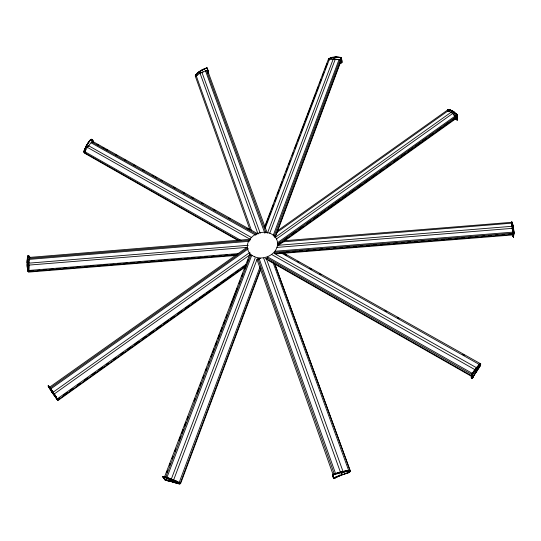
<?xml version="1.0" encoding="UTF-8"?>
<svg xmlns="http://www.w3.org/2000/svg" width="541" height="541" viewBox="0 0 541 541"><rect width="100%" height="100%" fill="white"/><g stroke="black" fill="none" stroke-linecap="round" stroke-linejoin="round"><path stroke-width="0.81" d="M28.862 271.589C27.699 274.72 26.096 249.624 29.992 257.584M28.443 270.486L28.517 264.157L29.288 258.402L250.064 240.258M28.835 271.095L28.944 264.772L28.714 272.089L236.14 255.44M473.111 376.969C473.199 375.934 485.054 360.218 478.805 365.087C476.127 368.157 473.307 371.295 471.522 374.981C470.251 380.296 472.766 378.477 473.754 375.806M477.29 369.138L477.838 369.456L479.745 366.71L480.692 363.897L472.327 374.264L471.394 378.118L471.975 378.497L471.488 378.315L471.759 374.379L472.151 374.595L471.536 378.315L472.516 377.936L472.11 377.699L473.111 376.969L472.672 376.712L472.929 377.3M471.556 378.166L471.603 375.244L472.002 374.92L471.982 378.504L472.002 374.92L471.617 374.697L471.995 374.92L471.529 375.251L471.434 378.254M513.504 233.049L513.443 236.985L513.95 232.711L513.497 232.745L513.909 232.711M28.254 255.866C27.435 255.196 30.154 256.556 29.904 257.59C27.057 252.065 27.206 261.073 27.084 262.994L27.104 261.864L27.686 261.81L27.659 262.946L27.084 263L27.219 266.436L27.692 270.757L28.328 271.629M473.76 375.806L476.58 371.457L476.689 368.664L477.581 367.434L477.006 367.109L479.38 364.512L479.806 364.762L480.719 363.904L480.313 363.694L479.914 363.992L480.32 364.221M450.004 110.337L453.459 112.156L457.057 115.098L457.321 119.953L456.029 119.061M340.167 62.364L340.046 62.675C343.136 64.021 341.581 59.415 341.094 57.826C338.044 56.778 328.8 56.068 328.671 60.261M511.448 222.649L511.536 222.04L512.009 222.067L513.253 226.307L513.896 232.366L513.537 236.965M328.367 59.395C328.482 61.032 328.766 57.941 328.367 59.395L328.461 59.97M457.388 119.635C457.571 120.352 456.131 119.811 456.949 119.554L456.421 119.575L455.366 118.141M343.555 474.315L342.615 474.687L342.379 474.024L342.609 474.687L348.343 472.766L350.007 471.705L349.946 470.629L340.512 472.083L334.054 474.058L332.62 475.079L333.378 477.615L334.257 478.156L342.615 474.687M457.321 119.946L457.348 114.888L452.905 111.169L454.596 112.366L454.197 112.656L452.026 111.29L452.878 111.176C451.667 110.425 446.494 108.038 447.941 111.318C446.596 109.424 449.219 109.248 450.389 110.073L447.914 109.762M27.111 261.864L27.293 259.626L27.801 259.579L27.293 259.626M457.361 115.875L457.165 114.618L456.029 113.522L455.684 113.766L456.029 113.522L456.753 114.158M511.8 222.709L512.009 222.06M513.159 227.944L513.287 226.3L512.496 225.935L511.583 222.101M457.429 115.821L457.348 114.888L457.05 115.098L457.307 115.639L457.497 115.172M512.638 226.733L512.8 227.578A28.876 2.719 86.1 0 1 513.368 231.379L513.828 231.345L513.909 232.711L513.443 236.985L513.45 236.092C513.605 237.851 512.631 235.977 512.922 235.085M513.7 233.036L513.199 236.755L513.909 232.711M513.233 236.755L513.625 236.958M480.699 364.445L480.286 364.566L480.422 363.728L480.658 364.769L480.401 364.181M28.179 256.096L27.794 256.13L27.422 258.53L27.889 258.49M29.349 258.402L28.49 264.157L28.416 270.486L238.439 253.587M28.666 264.143L28.977 262.189M28.754 265.759L28.91 264.772M28.599 269.499L28.288 271.481L237.594 254.662M206.811 67.923L200.332 70.797L195.538 75.01L195.551 76.45L195.321 75.767M195.632 75.267L195.308 75.618L195.822 74.712L195.369 75.896L195.538 75.01M85.187 148.971L84.876 148.795L85.187 148.971L86.12 147.024L85.762 146.821C87.344 144.521 91.503 134.459 93.451 142.29C92.423 132.423 81.563 152.988 85.268 152.67L85.005 152.515C82.381 152.224 85.424 148.275 85.755 146.821M84.484 149.789L84.166 152.136L84.666 152.772L85.268 152.67L84.261 152.555L85.268 152.67M333.344 477.514L334.108 477.73C332.864 477.953 332.073 475.228 333.033 474.558L333.925 478.143L333.006 475.16L333.486 474.802L344.455 471.826L350.02 470.961L349.317 470.508L348.857 470.555L349.013 471.001M341.831 62.222L340.904 62.966L341.777 62.289M341.804 62.289L341.628 62.803L340.316 62.817L340.715 62.614M340.769 57.921L340.316 57.387L340.499 57.779L338.896 57.535C340.019 56.704 341.648 59.395 341.128 57.819C341.249 69.681 343.792 56.284 339.018 57.211L335.136 57.089L334.967 57.522L331.396 58.07L328.488 59.152L329.909 58.239A21.728 14.222 19.5 0 1 332.431 57.549M179.105 482.957L179.267 482.525L179.112 482.957L178.611 482.748L178.78 482.295L179.997 482.978L179.795 483.289L162.841 476.966L164.917 479.86L167.115 480.564A16.561 3.922 23.4 0 1 169.367 481.05C170.78 481.132 183.784 486.298 178.787 482.295C178.199 481.057 154.253 473.612 165.167 477.575L165.363 477.074L166.601 477.473M179.991 482.978L179.531 483.167L179.68 482.755C180.505 484.29 179.916 483.052 179.997 483.857L179.47 483.16M341.161 58.286L341.094 57.826M84.234 151.358L84.119 150.79L83.909 151.581L84.666 152.765M176.501 483.127L176.704 482.579L176.508 483.127L174.648 482.552M179.531 483.174L179.686 482.755M179.605 483.485L179.003 483.884L179.172 483.417L179.605 483.485L179.429 483.931L179.937 483.492L179.774 483.931M180.586 483.627L260.715 269.472M273.996 236.464L340.012 59.801L334.264 59.077L340.005 59.787L340.113 60.565L340.012 59.801M274.787 237.472L341.013 59.95L339.004 59.659L273.205 235.457M275.565 236.559L341.121 60.707M164.62 479.164C161.658 473.794 162.699 478.068 166.053 480.367L166.229 479.921L166.053 480.367L165.519 479.644L165.357 480.07M165.046 479.908L165.201 479.488L165.046 479.908L164.849 479.583M332.248 57.88L332.39 57.502L329.909 58.239M334.974 57.522L334.04 57.603L334.723 57.116M335.927 57.468L337.043 57.082L334.967 57.515L335.136 57.089L336.083 57.069L334.974 57.522M177.631 481.767L177.455 482.247L175.054 481.28L175.264 480.726L176.461 481.24L176.265 481.76L176.454 481.24M179.071 482.836L260.005 267.017M260.512 268.836L180.268 483.16L178.686 482.707M328.718 58.962L329.029 58.834M330.571 58.293L331.532 57.718L330.578 58.293L330.707 57.961M171.335 479.914L171.585 479.245L171.335 479.914L170.672 479.691L172.194 481.909L173.722 482.295L173.965 481.659M172.829 479.725L172.593 480.361L172.822 479.725M334.04 57.61L333.134 57.731L334.203 57.184L334.034 57.603M333.134 57.725L333.283 57.326M267.612 232.725L333.27 58.949L335.271 59.239L269.776 233.157M175.054 481.28L175.264 480.726M177.428 483.438L177.624 482.917L177.434 483.438L177.962 483.627M166.398 480.476L166.567 480.009M171.051 479.833L255.169 258.077M173.424 480.509L257.347 258.53M166.851 477.696L251.653 255.541L249.482 255.088L164.498 477.02M167.115 480.564L167.297 480.07L166.696 480.543M167.838 480.712L168.041 480.192M264.414 227.288L328.252 59.584L329.577 59.781M265.212 226.375L268.201 218.51M268.803 216.934L270.899 211.423M271.494 209.854L273.59 204.342M274.787 201.198L276.289 197.262M277.486 194.111L278.98 190.182M280.177 187.03L282.274 181.526M283.47 178.374L284.965 174.439M286.162 171.294L287.663 167.358M288.86 164.214L290.355 160.278M292.154 155.558L293.35 152.406M294.845 148.471L296.644 143.75M297.536 141.39L299.937 135.094M300.83 132.734L304.427 123.294M305.023 121.718L307.119 116.214M307.714 114.638L310.412 107.558M311.007 105.982L313.104 100.47M313.706 98.902L315.802 93.39M316.397 91.814L318.493 86.31M319.69 83.158L321.185 79.229M322.382 76.078L323.883 72.142M325.08 68.998L327.177 63.486M265.185 228.288L329.232 59.713L334.257 59.077M169.617 480.496L169.387 481.077L171.051 481.544M331.396 58.07L331.532 57.711M178.618 482.748L178.787 482.302M163.22 476.52L163.057 476.946L163.226 476.52L165.357 477.074L165.161 477.575M163.47 476.54L163.612 477.047M166.642 472.753L167.548 470.386M169.36 465.652L170.266 463.285M172.079 458.552L172.985 456.178M174.797 451.444L175.703 449.077M179.03 440.394L180.538 436.452M181.749 433.294L183.257 429.351M184.461 426.193L185.976 422.244M187.179 419.092L188.085 416.726M194.131 400.942L195.037 398.575M196.85 393.834L198.96 388.31M200.17 385.158L201.076 382.791M202.889 378.051L203.795 375.684M205.607 370.95L206.513 368.583M208.326 363.85L209.232 361.483M211.044 356.749L211.95 354.375M212.552 352.8L214.06 348.857M215.271 345.699L216.779 341.75M217.989 338.592L219.497 334.649M220.708 331.491L222.216 327.548M223.426 324.39L224.934 320.441M226.145 317.29L227.051 314.923M230.371 306.24L232.488 300.715M233.09 299.139L235.207 293.614M235.808 292.032L237.316 288.089M239.129 283.356L240.035 280.989M241.847 276.248L242.753 273.881M244.566 269.147L246.378 264.414M247.284 262.047L248.191 259.68M165.674 477.358L250.571 255.311L252.14 255.67L250.564 255.298M163.605 477.047L163.781 476.601M480.104 365.013L480.286 364.56L480.496 365.236L480.286 364.56M328.482 59.118L328.515 59.835L328.597 58.888M180.085 483.715L180.187 483.174C179.436 483.079 180.227 484.432 180.241 483.336M208.569 72.136L208.413 72.514L207.02 67.997L207.453 68.524L206.811 67.923L207.433 68.464L208.616 72.196L208.109 73.204L208.596 72.136M208.508 72.819C208.312 72.771 208.332 72.866 208.244 72.778M86.256 145.847L85.769 146.821L86.12 147.017L86.634 146.063L86.249 145.847L86.628 146.063M472.503 377.057L473.111 376.969M473.017 372.377L473.476 372.641L472.327 374.264L472.124 373.703L475.059 369.564L475.634 369.882L474.207 371.681L473.7 371.403L474.207 371.687M86.763 144.887L87.169 145.11L86.763 144.887L87.047 144.386L87.737 144.183M476.614 371.451L476.885 370.95L476.384 371.728L475.769 371.383L476.391 371.728M195.531 76.281L195.308 75.618M475.323 373.31L474.761 372.992L475.316 373.317L475.85 372.512M479.306 366.467L479.015 366.872L479.739 366.71L479.306 366.46L479.022 366.872L479.468 367.129M28.632 271.42L28.247 271.656L28.693 271.67M474.389 370.463L474.924 370.761L474.383 370.463L475.059 369.557L475.627 369.888M48.825 386.267L52.666 392.164L52.112 392.556L51.74 392.036L51.436 391.542L51.997 391.143L52.673 392.164L52.112 392.556L57.684 400.157L57.968 399.88L57.292 398.859M88.589 142.175L88.94 142.378L88.582 142.182L89.576 141.505M247.764 248.752L246.892 247.338L49.657 387.14L50.78 388.905L248.191 248.86L247.541 248.103L50.218 388.019L57.272 398.879L58.279 400.286L245.039 267.085M350.027 470.846L350.034 471.664L350.074 470.792L350.128 471.218M476.614 368.671L476.33 369.043L475.715 368.705L476.371 367.88L476.979 368.225L476.364 367.887M333.472 477.75L333.878 478.149L332.668 474.924L333.04 474.558M447.887 110.452L448.212 109.546L447.617 110.547M479.279 365.351L478.805 365.087L479.279 365.351L478.731 365.993L478.224 365.709M476.655 368.671L476.323 369.05L475.722 368.698M92.518 141.336C91.003 139.7 92.497 138.584 90.915 139.849L89.928 140.498L91.077 139.328L91.814 139.348M256.481 234.314L91.74 142.019L87.852 146.476L84.842 151.69L85.214 152.379M471.738 378.159L472.131 378.382M457.449 115.172L457.456 119.595M85.532 150.932L84.153 152.447L239.068 240.569M457.044 120.001L457.564 119.784M88.115 146.516L89.022 145.522M198.04 72.994L195.91 74.969C199.027 72.338 203.288 67.963 207.453 68.524M511.664 222.628L511.847 222.074M511.461 222.324L284.181 240.731M197.181 73.333L198.824 72.372L198.696 72.027L198.817 72.372M335.359 477.872L336.062 476.878L336.231 477.365L335.704 477.717L334.453 477.669L335.197 477.419M335.833 477.061L336.002 477.541L336.062 476.878M349.351 472.246L349.594 471.529L349.351 472.246L349.75 471.955M456.753 114.158L456.435 114.381L457.348 114.888M57.015 399.353C61.383 404.093 46.553 385.672 53.647 394.294L53.647 394.294M54.269 395.572L54.729 395.241L57.116 398.744L56.751 399.001L55.723 397.581L56.122 397.297L52.673 392.164L53.349 393.185L52.829 393.557L51.74 392.029L52.112 392.556M58.002 399.84L57.671 400.157L56.846 398.893L57.258 398.595L56.846 398.9M456.868 114.827L457.165 114.618L457.05 115.098M456.361 118.824L455.88 118.783L456.212 118.547L455.725 117.884L456.361 118.824L456.029 119.061M452.492 110.973L452.033 111.297L450.004 110.337L450.382 110.066M454.934 113.191L455.312 112.927M56.819 398.318L56.447 398.582L56.819 398.311L57.792 400.009L246.189 265.469M56.115 397.297L57.015 399.353M57.123 399.292L57.522 399.008L57.292 399.616L57.116 398.744M277.54 243.91L456.286 116.423L451.322 112.122L275.146 237.425M277.729 244.573L280.475 242.611M284.593 239.67L288.028 237.222M291.464 234.767L295.582 231.832M299.017 229.377L303.143 226.442M306.571 223.988L310.696 221.053M313.442 219.091L318.25 215.663M320.996 213.702L325.804 210.273M328.549 208.312L333.357 204.883M335.42 203.409L340.911 199.494M342.974 198.02L347.092 195.078M349.844 193.123L354.653 189.688M357.398 187.734L362.206 184.298M364.952 182.344L369.76 178.909M371.823 177.441L376.624 174.013M379.376 172.052L382.805 169.604M386.24 167.149L390.365 164.214M393.794 161.759L397.919 158.824M401.354 156.369L405.473 153.434M408.218 151.473L413.026 148.045M415.772 146.084L420.58 142.655M422.643 141.181L426.078 138.733M430.196 135.791L433.632 133.343M437.75 130.401L441.185 127.953M444.621 125.505L448.739 122.564M452.175 120.116L456.3 117.194M277.519 245.168L457.03 117.079L455.549 115.76L277.56 242.666M277.709 245.824L457.037 117.83L456.049 116.951M51.997 391.15L51.442 391.542C50.584 390.453 46.012 382.643 49.786 387.302M52.957 392.32L249.983 252.322M250.598 254.344L54.08 394.098L52.423 391.427M54.073 394.95L54.627 394.558L55.067 395.255L54.54 395.62L54.08 394.957L54.627 394.565L54.208 393.895M54.546 395.627L54.729 395.248M453.892 111.852L453.466 112.156L453.892 111.845M54.993 396.573L55.425 396.269L54.999 396.58M276.465 238.946L452.79 113.427L448.212 110.716L448.239 111.48M454.19 112.65L454.596 112.366M57.285 398.873L246.223 264.197M58.401 398.906L59.774 397.926M63.202 395.478L67.321 392.543M70.066 390.588L72.812 388.627M77.613 385.206L80.359 383.251M84.477 380.309L87.913 377.868M92.024 374.927L95.459 372.485M98.888 370.037L103.006 367.102M106.442 364.654L108.498 363.187M113.306 359.758L116.044 357.804M120.853 354.382L123.598 352.421M127.717 349.486L131.145 347.038M134.581 344.597L138.692 341.655M142.127 339.214L146.246 336.272M148.991 334.318L153.793 330.896M156.538 328.935L161.346 325.513M163.402 324.045L168.893 320.13M170.949 318.663L174.385 316.215M177.813 313.766L181.932 310.832M185.367 308.384L189.478 305.449M192.224 303.494L197.032 300.066M199.778 298.111L204.579 294.683M206.642 293.215L210.753 290.28M214.189 287.832L218.307 284.897M221.053 282.943L225.854 279.514M227.917 278.047L233.408 274.138M235.463 272.664L238.892 270.223M242.327 267.775L244.383 266.307M57.36 399.643L57.752 399.373M57.461 399.61L57.644 399.481M455.88 118.79L456.219 118.547M456.638 119.777L456.949 119.554L456.212 119.331M49.38 387.471C48.277 385.381 47.96 385.611 48.663 386.01M448.469 109.586L448.158 109.803L449.727 109.864M277.533 230.77L447.502 110.08L448.956 111.378M276.816 232.495L448.225 110.729M52.822 393.557L53.349 393.185M49.596 388.485L50.049 388.168L49.596 388.492L48.447 386.538L48.825 386.267C47.818 384.651 48.108 386.977 49.468 387.464M48.447 386.538L48.825 386.267M200.339 70.797L200.481 71.189L199.636 71.77L199.501 71.398L199.629 71.77L200.819 70.492M201.347 70.634L201.211 70.249L201.347 70.634L202.246 70.114A22.986 16.899 -22.3 0 1 205.066 68.707L206.534 67.902L207.46 68.464M333.188 474.978L334.216 474.511L334.054 474.058L333.33 474.369L333.486 474.802M249.333 253.506L250.226 255.352M336.231 477.365L337.084 476.946L336.901 476.425M333.337 474.369L334.054 474.058M348.871 472.523L348.702 472.07L348.871 472.523L347.281 473.098L347.092 472.591L347.281 473.098M338.862 476.134L338.659 475.559L338.855 476.141L339.782 475.755L339.565 475.154L339.782 475.755M349.053 471.657L350.311 471.184L274.835 264.13M201.232 72.798L203.159 72.109M197.228 75.456L195.287 76.153L250.064 230.013M258.091 259.119L260.214 258.348L258.091 259.119L334.487 474.572M341.669 475.045C343.008 474.349 339.971 469.892 341.98 474.93M480.137 363.782L480.604 364.296M206.04 68.294L206.899 68.166M342.013 472.435L341.777 471.772L342.007 472.435L343.237 472.117L343.014 471.495A27.828 10.407 -21.4 0 1 346.605 470.839L346.795 471.346L346.605 470.839M334.98 478.007L334.825 477.561L334.987 478.007L334.257 478.156M84.295 152.582L84.687 152.63M265.185 258.855L266.767 258.53M206.628 68.152L206.236 67.936M341.276 58.428L341.804 62.229M91.564 139.382L91.936 139.416M27.983 255.737L28.585 255.636M27.733 256.414L28.125 256.38A26.807 9.961 84.5 0 0 27.733 260.688L27.192 260.742M27.564 257.462L27.997 257.421M250.125 239.257L29.471 257.421L29.16 259.382L249.232 241.32M511.637 222.29L512.084 222.256L512.78 224.461L512.205 224.501L512.354 225.198L512.969 225.151M511.779 222.757L512.253 222.723M282.524 241.874L511.624 223.176M511.921 223.284L512.428 223.244M248.319 245.262L28.646 263.169L28.335 265.144L247.433 247.338M512.063 223.866L512.604 223.825M27.652 264.089L27.111 264.136L27.314 267.585L27.76 267.545M512.354 225.191L512.969 225.144M27.158 265.286L27.665 265.239M277.871 245.31L512.259 226.28L512.53 228.343L277.006 247.399M513.22 226.307L513.524 228.417L512.936 228.464L512.794 227.578L513.409 227.531M513.301 226.686L512.645 226.733L512.489 225.942M27.226 266.436L27.706 266.395A25.082 9.332 84.5 0 1 27.686 261.817M511.556 223.183L512.395 227.308L511.455 222.155M512.936 228.464L513.091 229.398L513.625 229.357L513.822 231.345M27.422 268.735L27.841 268.694M513.226 230.365L513.727 230.331L513.619 229.35M27.55 269.871L27.936 269.837A23.777 8.859 84.5 0 1 27.706 266.395M27.983 270.324L27.699 270.757L28.355 271.69M28.071 270.77L27.862 271.095M513.084 229.398L513.416 231.697L513.855 231.663M275.247 251.24L513.051 232.123L513.328 234.199L274.382 253.35L274.395 252.329L513.226 233.157L512.361 227.315M513.416 231.697L513.882 232.008M29.741 271.027L33.109 270.757M37.322 270.412L39.851 270.209M43.219 269.939L46.587 269.668M49.955 269.398L53.322 269.127M56.697 268.857L60.065 268.586M63.432 268.316L66.8 268.045M71.013 267.707L73.535 267.504M76.91 267.234L80.278 266.963M84.491 266.625L87.013 266.422M90.381 266.152L93.755 265.881M97.962 265.543L100.491 265.34M103.858 265.063L107.226 264.792M110.594 264.522L113.968 264.251M117.336 263.981L120.704 263.71M124.072 263.44L127.439 263.169M130.814 262.899L134.182 262.628M137.549 262.358L140.917 262.087M145.13 261.749L147.652 261.546M151.027 261.276L154.395 261.005M158.608 260.667L161.13 260.464M164.498 260.194L167.872 259.917M171.24 259.646L174.608 259.376M177.975 259.105L181.343 258.835M184.711 258.564L188.085 258.294M191.453 258.023L194.821 257.753M198.189 257.482L200.718 257.279M204.931 256.941L207.453 256.738M211.666 256.4L214.195 256.197M219.247 255.792L220.931 255.656M225.144 255.318L227.666 255.115M231.879 254.77L234.409 254.568M513.49 232.745L513.896 232.373M279.656 252.573L282.179 252.37M286.372 252.032L288.894 251.829M293.094 251.497L295.609 251.295M299.809 250.956L302.331 250.754M306.531 250.415L309.046 250.219M313.246 249.881L315.768 249.678M319.961 249.34L322.483 249.137M326.683 248.799L329.199 248.603M333.398 248.265L335.92 248.062M340.12 247.724L342.636 247.521M346.835 247.19L349.358 246.987M353.55 246.649L356.073 246.446M360.272 246.108L362.788 245.905M366.987 245.573L369.51 245.371M373.709 245.032L376.225 244.83M380.424 244.491L382.947 244.289M387.985 243.89L389.662 243.754M393.862 243.416L397.222 243.146M401.415 242.808L403.938 242.605M407.299 242.341L410.653 242.07M414.852 241.732L417.375 241.529M421.574 241.191L424.09 240.995M428.289 240.657L430.812 240.454M435.005 240.116L437.527 239.913M441.727 239.575L444.242 239.379M448.442 239.041L450.964 238.838M455.164 238.5L457.679 238.297M461.879 237.966L464.401 237.763M468.594 237.425L471.116 237.222M475.316 236.884L477.831 236.681M482.031 236.349L484.553 236.147M488.753 235.808L491.269 235.605M495.468 235.267L497.99 235.065M502.183 234.733L504.706 234.53M508.905 234.192L511.421 233.989M276.255 253.864L513.274 234.895L513.139 233.854M513.037 236.444L513.544 236.857M513.078 236.701L513.51 236.667M48.284 385.699L49.867 387.261M170.638 479.691L172.268 481.903L171.91 481.808L172.166 481.132L172.227 481.909M333.452 477.608L332.661 475.079M48.426 385.577L48.67 386.01M350.02 470.961L349.696 470.535M335.197 59.483L336.516 59.672M176.799 481.936L179.085 482.809M165.519 479.651L165.864 479.793M84.166 152.136L83.902 151.629L84.43 152.65M91.551 139.213L92.585 141.329L91.767 139.362M257.901 233.868L92.43 141.269L91.057 142.77L255.792 235.179M97.177 144.42L98.645 145.245M103.054 147.713L104.521 148.538M105.995 149.357L107.463 150.182M115.544 154.706L117.018 155.531M124.362 159.642L125.837 160.467M133.918 164.991L135.385 165.816M142.736 169.928L144.204 170.753M152.291 175.277L153.759 176.102M155.226 176.927L156.701 177.746M161.11 180.221L162.577 181.039M173.6 187.213L175.068 188.038M183.156 192.562L184.623 193.38M191.974 197.499L193.441 198.324M201.523 202.848L202.997 203.673M213.282 209.428L215.487 210.665M228.715 218.07L230.182 218.895M247.088 228.356L248.556 229.181M283.254 252.85L480.516 363.741M479.597 365.993L480.016 366.237M480.313 363.687L480.692 363.897M284.904 254.331L286.378 255.156M297.408 261.357L298.875 262.189M309.905 268.39L311.379 269.215M319.467 273.766L320.935 274.591M384.908 310.575L386.375 311.4M397.405 317.601L398.879 318.426M462.853 354.409L464.32 355.234M281.097 252.904L479.847 364.756M251.768 237.688L88.528 145.705L87.148 147.213L250.388 239.413M477.622 366.385L478.156 366.69M478.271 367.806L478.765 368.09M477 367.116L477.575 367.434M274.125 253.371L477.013 368.022M272.008 254.716L474.93 369.652M241.232 240.542L84.842 151.69L85.194 152.366L84.497 153.123L237.824 240.387M472.327 373.391L472.746 373.628L267.91 257.083L266.517 258.848L471.772 375.894M471.935 374.034L472.327 374.264M471.718 374.446L267.213 257.962L267.403 258.612M268.18 260.329L471.759 376.475M472.307 377.388L472.733 377.625M452.709 113.61L453.683 114.469M48.413 385.719L49.718 387.322M50.225 388.039L53.958 393.753L50.665 388.566M162.936 476.709L164.66 479.157M56.541 398.474L55.02 396.316M29.437 257.557L28.105 255.656L29.363 257.563M28.666 255.731L29.931 257.59M54.377 394.355L56.041 396.878M54.627 394.558L55.067 395.248M50.469 388.262L51.212 389.439M53.39 392.847L54.513 394.626M91.733 141.999L92.085 142.702M52.917 392.996L53.275 393.632M51.99 391.285L52.281 391.826M92.038 139.504L93.39 142.256M207.142 68.24L208.413 72.514M267.295 233.185L207.46 70.154L205.512 70.851L264.826 233.191M265.915 232.792L206.486 70.506L200.934 72.629L196.241 75.787L251.497 230.547M204.113 69.14L202.111 69.742L202.246 70.107M347.748 470.677L347.924 471.157L347.741 470.684A27.584 10.34 -21.4 0 0 343.028 471.475L343.244 472.11M345.435 471.022L345.631 471.569L345.442 471.022M274.645 263.494L350.176 470.697M272.962 262.311L348.925 471.164M260.194 233.198L201.908 72.278L199.96 72.974L258.016 233.996M266.152 258.071L343.305 472.266M340.505 472.083L340.742 472.746L340.512 472.083A29.261 10.482 -20.9 0 0 336.651 473.192L336.84 473.727L336.651 473.186M263.656 258.084L340.505 472.415M340.485 474.755L340.722 475.39M339.234 472.421L339.457 473.044M336.894 476.425L337.084 476.946M335.751 474.099L259.193 258.699L256.982 259.511L333.229 475.045M333.675 474.2L333.838 474.646M333.804 477.75L333.959 478.156M349.817 470.947L349.993 471.705M513.152 225.888L513.247 226.307M511.739 225.773L511.563 224.576M512.652 230.513L513.057 233.015M512.408 227.781L512.591 229.147M512.212 226.977L512.483 229.039M513.45 232.042L513.477 232.4M197.127 73.299A21.566 15.567 -25.2 0 1 199.453 71.358M54.418 394.504A27.064 1.393 55.7 0 1 52.558 391.725M163.95 476.411A29.011 7.364 21.6 0 1 169.056 478.075M171.565 479.36A27.239 6.871 21.5 0 1 175.183 480.814M166.33 477.859A28.687 7.168 23.6 0 1 170.09 479.306M170.307 481.395A16.595 3.834 23.2 0 0 167.23 480.651A16.636 3.943 23.4 0 1 169.475 481.159M344.489 474.058A17.156 5.985 -23 0 1 347.241 473.186M343.163 472.252A28.004 10.022 -23 0 1 346.686 471.482M339.207 472.536A28.727 10.739 -21.2 0 1 342.953 471.61M473.443 372.918A30.113 6.512 -59.6 0 1 475.559 370.186M453.48 112.244A25.968 10.779 57.2 0 1 455.691 113.86M454.183 112.589A25.758 10.813 57.4 0 1 456.435 114.32M178.679 483.296L178.496 483.776L178.672 483.296M338.024 57.13L337.895 57.481L338.017 57.13M175.791 482.254L175.575 482.836L175.784 482.254M167.128 480.09L166.946 480.577L167.128 480.097M174.053 480.225L173.83 480.814L174.046 480.219M167.845 477.892L167.622 478.481L167.845 477.892M169.09 478.325L168.853 478.954L169.096 478.325M170.347 478.778L170.09 479.448L170.341 478.778M166.594 477.473L166.391 478.021L166.601 477.473M164.126 476.695L163.95 477.155L164.133 476.695M447.759 109.87L447.576 110.222L447.759 109.87M48.541 385.801L48.176 386.058L48.541 385.801M49.427 387.207L49.015 387.505L49.427 387.207M451.072 110.323L450.667 110.614L451.066 110.323M451.769 110.621L451.336 110.932L451.776 110.628M54.039 394.213L53.545 394.565L54.032 394.213M453.196 111.378L452.736 111.703L453.202 111.378M55.993 396.681L55.513 397.02L55.993 396.681L55.527 395.958L55.993 396.681M50.685 389.148L50.198 389.493L50.685 389.148M51.334 390.135L50.807 390.507L51.334 390.142M28.193 271.156L28.193 271.156M88.325 143.27L87.94 143.061L88.325 143.27M478.305 368.752L477.784 368.455L478.305 368.759M477.365 370.186L476.79 369.855L477.365 370.193M474.268 374.967L473.767 374.683L474.268 374.96M472.53 373.932L472.124 373.703L472.536 373.932M455.082 116.112L453.879 115.071L455.089 116.153M349.472 470.94L349.317 470.508L349.472 470.934M203.166 69.613L203.037 69.268L203.166 69.606M347.795 472.962L347.62 472.476L347.802 472.962M344.448 471.826L344.232 471.245L344.455 471.826M344.502 473.97L344.286 473.375L344.495 473.977M338.152 473.375L337.942 472.793L338.159 473.375M337.963 476.533L337.767 475.985L337.956 476.533M335.528 474.112L335.352 473.612L335.528 474.105M335.704 477.717L335.535 477.25L335.704 477.717M512.165 228.397L512.057 227.687A16.703 1.569 86.1 0 1 512.259 229.147L512.165 228.397M254.757 256.86A15.378 12.599 -17.2 0 0 277.601 243.781A15.378 12.599 -17.2 0 0 254.987 234.706A15.378 12.599 -17.2 0 0 254.757 256.86"/></g></svg>
